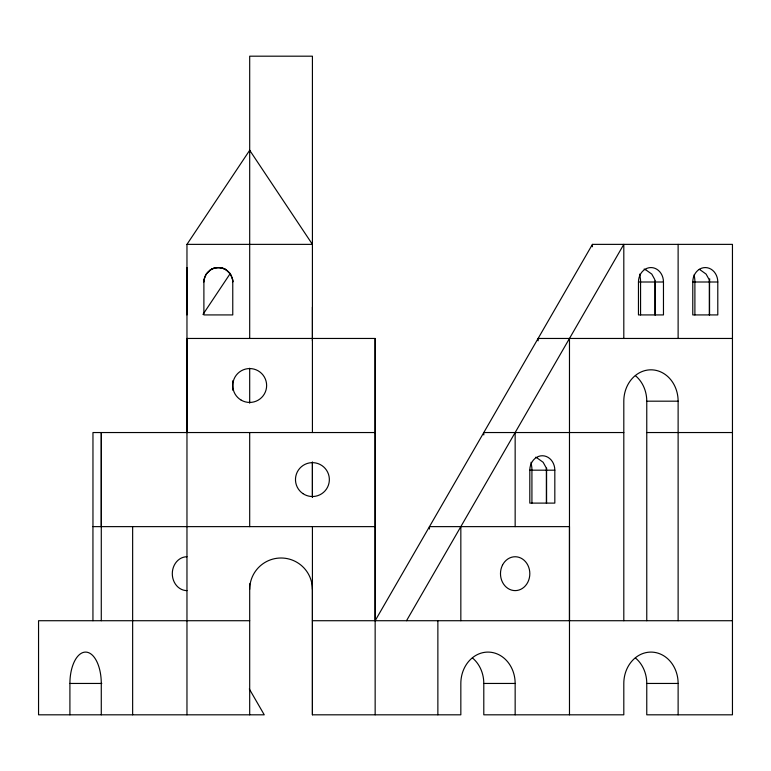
<?xml version="1.0" encoding="UTF-8"?>
<svg xmlns="http://www.w3.org/2000/svg" width="771" height="771" viewBox="0 0 771 771"><rect width="100%" height="100%" fill="white"/><g stroke="black" fill="none" stroke-linecap="round" stroke-linejoin="round"><path stroke-width="1.16" d="M132.641 714.813L132.641 526.632M186.968 432.541L186.968 244.368L249.688 150.278L312.419 244.368L186.968 244.368M249.688 403.175L249.688 368.23M249.688 338.459L249.688 150.278M249.688 152.07L249.688 56.187L312.419 56.187L312.419 340.84M515.153 714.813L515.153 683.453A31.36 27.158 -90 0 0 487.995 652.093A31.36 27.158 -90 0 0 460.836 683.453L460.836 714.813L312.419 714.813L312.419 583.57M312.419 461.916L312.419 497.266L312.419 462.513M312.419 432.541L312.419 307.089M186.968 714.813L186.968 338.459L375.149 338.459L375.149 620.722L592.436 244.368L732.45 244.368L732.45 714.813L646.763 714.813L646.763 683.453A31.36 27.158 -90 0 0 635.41 657.942M569.48 620.722L569.48 526.632L429.466 526.632L429.466 529.022M623.806 620.722L623.806 401.18A31.36 27.158 -90 0 1 650.965 369.82A31.36 27.158 -90 0 1 678.123 401.18L678.123 620.722M204.142 279.333L206.252 274.09L210.743 269.715A26.946 19.053 -90 0 1 218.328 267.604A26.946 19.053 -90 0 1 225.922 269.686L230.404 274.09L232.514 279.333A10.418 7.373 -90 0 1 232.765 282.003L232.765 314.925L203.891 314.925L203.891 282.003A10.418 7.373 90 0 1 204.142 279.333A10.418 7.373 -90 0 0 203.891 282.003A14.437 14.437 0 0 1 218.328 267.566A14.437 14.437 0 0 1 232.765 282.003A10.418 7.373 90 0 0 232.514 279.333M406.51 620.722L623.806 244.368L623.806 338.459M202.975 314.433L230.336 273.387M638.455 282.003L663.465 282.003L663.465 314.925L638.455 314.925L638.465 282.003A14.437 12.5 -90 0 1 650.965 267.566A14.437 12.5 -90 0 1 663.465 282.003M692.772 282.003L717.791 282.003L717.791 314.925L692.772 314.925L692.782 282.003A14.437 12.5 -90 0 1 705.292 267.566A14.437 12.5 -90 0 1 717.791 282.003M732.45 338.459L538.119 338.459L538.119 340.84M635.41 375.67A31.36 27.158 -90 0 1 646.763 401.18L678.123 401.18M375.149 432.541L92.963 432.541L92.963 526.632M623.806 432.541L483.793 432.541L483.793 434.931M646.763 432.541L732.45 432.541M529.802 470.185L554.821 470.185L554.821 503.106L529.802 503.106L529.812 470.185A14.437 12.5 -90 0 1 542.321 455.748A14.437 12.5 -90 0 1 554.821 470.185M375.149 526.632L92.944 526.632L92.944 620.722M249.688 620.722L38.55 620.722L38.55 714.813L264.251 714.813L249.322 688.966M312.419 620.722L732.45 620.722M69.91 714.813L69.91 683.453L101.801 683.453M472.44 657.942A31.36 27.158 -90 0 1 483.793 683.453L515.153 683.453M646.763 683.453L678.123 683.453L678.123 714.813M645.645 269.715L651.774 274.09L654.666 279.333A10.418 10.071 90 0 1 655.003 282.003L655.003 314.925M639.699 274.09L640.479 279.333A10.418 2.698 -90 0 1 640.566 282.003L640.566 314.925M531.055 462.272L531.826 467.515A10.418 2.698 -90 0 1 531.923 470.185L531.923 503.106M694.179 274.746L694.796 279.333A10.418 2.698 -90 0 1 694.893 282.003L694.893 314.925M709.551 314.925L709.551 282.003A14.437 7.218 -90 0 1 709.725 278.861M709.33 314.925L709.33 282.003A10.418 10.071 90 0 0 708.992 279.333L706.101 274.09L699.972 269.715A26.946 26.031 -90 0 0 699.22 269.368M678.123 244.368L678.123 338.459M655.225 314.925L655.225 282.003A14.437 7.218 -90 0 1 655.244 280.943M646.763 401.18L646.763 620.722M592.436 244.368L592.436 246.749M569.48 338.459L569.48 714.813M546.581 503.106L546.581 470.185A14.437 7.218 -90 0 1 546.658 468.084M546.36 503.106L546.36 470.185A10.418 10.071 90 0 0 546.022 467.515L543.131 462.272L537.002 457.897A26.946 26.031 -90 0 0 535.479 457.261M515.153 432.541L515.153 526.632M483.793 683.453L483.793 714.813L623.806 714.813L623.806 683.453A31.36 27.158 -90 0 1 650.965 652.093A31.36 27.158 -90 0 1 678.123 683.453M460.836 526.632L460.836 620.722M437.87 620.722L437.87 714.813M375.149 338.459L375.149 714.813M312.419 526.632L312.419 714.813M249.688 432.541L249.688 526.632M249.688 583.801L249.688 714.813M232.765 380.797L232.765 390.203M186.968 267.576L186.968 314.925M101.3 526.632L101.3 432.541L101.28 620.722M101.28 714.813L101.28 683.453A31.36 15.68 90 0 0 85.591 652.093A31.36 15.68 90 0 0 69.91 683.453M644.122 269.079A26.946 26.031 -90 0 1 645.655 269.686M210.184 270.033A26.648 18.841 90 0 1 218.328 267.624A26.648 18.841 90 0 1 226.472 270.033M186.968 590.615A16.933 14.668 90 0 1 172.299 573.682A16.933 14.668 90 0 1 186.968 556.749M249.688 589.362A31.36 31.36 0 0 1 281.058 558.002A31.36 31.36 0 0 1 312.419 589.362M502.451 565.21A16.933 14.668 90 0 0 515.153 590.615A16.933 14.668 90 0 0 527.856 565.21A16.933 14.668 90 0 0 502.451 565.21M241.227 400.168A16.933 16.933 0 0 0 266.631 385.5A16.933 16.933 0 0 0 241.227 370.832A16.933 16.933 0 0 0 241.227 400.168M302.926 493.613A16.933 16.933 0 0 0 329.313 480.796A16.933 16.933 0 0 0 305.017 464.354A16.933 16.933 0 0 0 302.926 493.613"/></g></svg>
